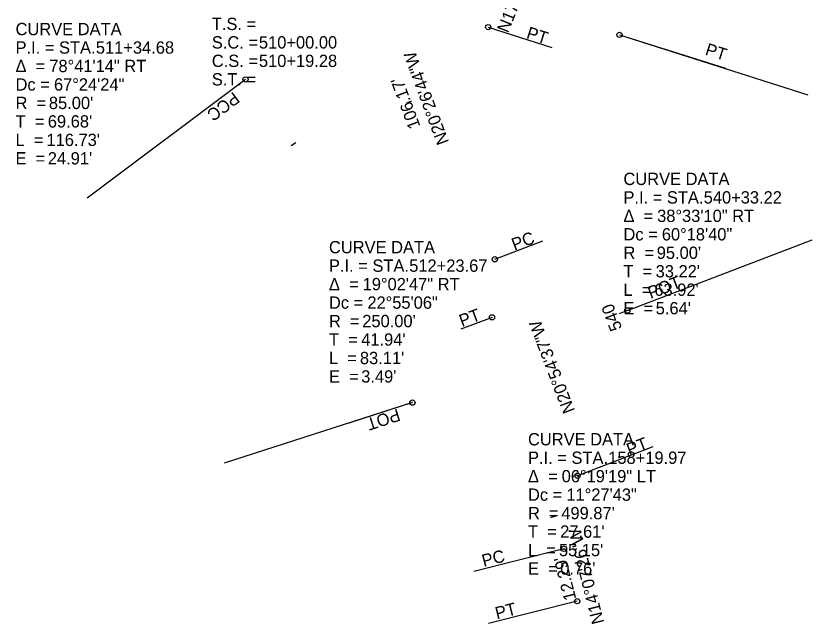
# Model space of a CAD drawing. Extents: x 152338 to 153514, y 329809 to 331517.
# Drawn here: x 152567.8 to 152748.9, y 330679.7 to 330818 of the extents above; entities that cross this region are included whole.
import ezdxf

# ---------------------------------------------------------------- set-up
doc = ezdxf.new("R2010")
doc.units = 0
for name, color, linetype in [('DT_X_Contour_Major', 7, 'Continuous'), ('DT_X_Contour_Minor', 7, 'Continuous'), ('DT_X_Triangles', 7, 'Continuous'), ('GE_P_Alignment', 7, 'Continuous'), ('PF_X_Ground_Line', 7, 'Continuous')]:
    doc.layers.add(name, color=color, linetype=linetype)

msp = doc.modelspace()

# ---------------------------------------------------------------- linework, layer by layer
at = {"layer": 'DT_X_Contour_Major'}
for p, q in [((152657.75, 330798.66), (152656.63, 330798.24)), ((152630.41, 330788.59), (152631.42, 330789.24)), ((152706.89, 330751.03), (152705.02, 330750.32)), ((152690.55, 330704.24), (152689.39, 330703.93))]:
    msp.add_line(p, q, dxfattribs=at)
at = {"layer": 'PF_X_Ground_Line'}
for p, q in [((152675.23, 330815.5), (152689.7, 330810.9)), ((152705.1, 330813.73), (152729.24, 330806.15)), ((152705.1, 330813.73), (152747.98, 330800.09)), ((152620, 330803.6), (152583.99, 330776.61)), ((152620, 330803.6), (152607.88, 330794.51)), ((152676.74, 330762.7), (152687.66, 330766.87)), ((152706.89, 330751.03), (152748.93, 330767.09)), ((152706.89, 330751.03), (152720.83, 330756.36)), ((152676.09, 330749.49), (152668.98, 330746.84)), ((152657.97, 330730.1), (152615.13, 330716.34)), ((152657.97, 330730.1), (152643.49, 330725.45)), ((152712.67, 330720.01), (152695.55, 330713.47)), ((152692.47, 330696.85), (152671.93, 330691.69)), ((152695.47, 330684.93), (152675.3, 330679.86))]:
    msp.add_line(p, q, dxfattribs=at)
for centre in [(152675.23, 330815.5), (152705.1, 330813.73), (152705.1, 330813.73), (152620, 330803.6), (152620, 330803.6), (152676.74, 330762.7), (152706.89, 330751.03), (152706.89, 330751.03), (152676.09, 330749.49), (152657.97, 330730.1), (152657.97, 330730.1), (152695.55, 330713.47), (152692.47, 330696.85), (152695.47, 330684.93)]:
    msp.add_circle(centre, 0.6, dxfattribs=at)

# ---------------------------------------------------------------- texts
at = {"layer": 'DT_X_Contour_Major'}
msp.add_text('540', height=2.8, rotation=110.9102, dxfattribs=at).set_placement((152705.75, 330747.01))
at = {"layer": 'DT_X_Contour_Minor'}
for s, rotation, p in [("106.17'", 110.4456, (152659.84, 330792.96)), ("12.29'", 104.1238, (152695.28, 330685.49))]:
    msp.add_text(s, height=2.8, rotation=rotation, dxfattribs=at).set_placement(p)
at = {"layer": 'DT_X_Triangles'}
for s, p in [('CURVE DATA', (152567.67, 330813.66)), ('T.S. = ', (152612.33, 330814.83)), ('S.C. = ', (152612.33, 330810.63)), ('510+00.00', (152623.05, 330810.63)), ('P.I. = STA. ', (152567.67, 330809.46)), ('511+34.68', (152585.94, 330809.46)), ('C.S. = ', (152612.33, 330806.43)), ('510+19.28', (152623.05, 330806.43)), ('Δ  = ', (152567.67, 330805.26)), ('78°41\'14" RT', (152575.35, 330805.26)), ('Dc = ', (152567.67, 330801.06)), ('67°24\'24"', (152576.41, 330801.06)), ('S.T. = ', (152612.33, 330802.23)), ('R  = ', (152567.67, 330796.86)), ("85.00'", (152575.25, 330796.86)), ('T  = ', (152567.67, 330792.66)), ("69.68'", (152575.01, 330792.66)), ('L  = ', (152567.67, 330788.46)), ("116.73'", (152574.71, 330788.46)), ('E  = ', (152567.67, 330784.26)), ("24.91'", (152575.01, 330784.26)), ('CURVE DATA', (152706, 330779.58)), ('P.I. = STA. ', (152706, 330775.38)), ('540+33.22', (152724.26, 330775.38)), ('Δ  = ', (152706, 330771.18)), ('38°33\'10" RT', (152713.67, 330771.18)), ('Dc = ', (152706, 330766.98)), ('60°18\'40"', (152714.73, 330766.98)), ('CURVE DATA', (152638.99, 330764.05)), ('R  = ', (152706, 330762.78)), ("95.00'", (152713.58, 330762.78)), ('P.I. = STA. ', (152638.99, 330759.85)), ('512+23.67', (152657.25, 330759.85)), ('T  = ', (152706, 330758.58)), ("33.22'", (152713.33, 330758.58)), ('Δ  = ', (152638.99, 330755.65)), ('19°02\'47" RT', (152646.66, 330755.65)), ('L  = ', (152706, 330754.38)), ("63.92'", (152713.04, 330754.38)), ('Dc = ', (152638.99, 330751.45)), ('22°55\'06"', (152647.73, 330751.45)), ('E  = ', (152706, 330750.18)), ("5.64'", (152713.34, 330750.18)), ('R  = ', (152638.99, 330747.25)), ("250.00'", (152646.57, 330747.25)), ('T  = ', (152638.99, 330743.05)), ("41.94'", (152646.32, 330743.05)), ('L  = ', (152638.99, 330738.85)), ("83.11'", (152646.03, 330738.85)), ('E  = ', (152638.99, 330734.65)), ("3.49'", (152646.33, 330734.65)), ('CURVE DATA', (152684.28, 330720.37)), ('P.I. = STA. ', (152684.28, 330716.17)), ('158+19.97', (152702.54, 330716.17)), ('Δ  = ', (152684.28, 330711.97)), ('06°19\'19" LT', (152691.95, 330711.97)), ('Dc = ', (152684.28, 330707.77)), ('11°27\'43"', (152693.02, 330707.77)), ('R  = ', (152684.28, 330703.57)), ("499.87'", (152691.86, 330703.57)), ('T  = ', (152684.28, 330699.37)), ("27.61'", (152691.61, 330699.37)), ('L  = ', (152684.28, 330695.17)), ("55.15'", (152691.32, 330695.17)), ('E  = ', (152684.28, 330690.97)), ("0.76'", (152691.62, 330690.97))]:
    msp.add_text(s, height=2.8, dxfattribs=at).set_placement(p)
at = {"layer": 'GE_P_Alignment'}
for s, rotation, p in [('N17°38\'33"E', 68.2082, (152679.75, 330814.02)), ('N20°26\'44"W', 110.4456, (152666.34, 330789.37)), ('N20°54\'37"W', 110.9103, (152695.02, 330728.3)), ('N14°07\'26"W', 104.1238, (152701.63, 330680.12))]:
    msp.add_text(s, height=2.8, rotation=rotation, dxfattribs=at).set_placement(p)
at = {"layer": 'PF_X_Ground_Line'}
for s, rotation, p in [('PT', 342.3574, (152683.73, 330813.01)), ('PT', 342.3574, (152724.41, 330809.26)), ('PCC', 216.849, (152617.28, 330800.91)), ('PC', 20.9103, (152681.2, 330764.63)), ('POT', 20.9102, (152712.18, 330753.65)), ('PT', 20.4456, (152669.24, 330747.28)), ('POT', 197.8026, (152654.63, 330728.74)), ('PT', 20.9103, (152707.35, 330718)), ('PC', 14.1238, (152674.19, 330692.72)), ('PT', 14.1238, (152677.21, 330680.79))]:
    msp.add_text(s, height=2.8, rotation=rotation, dxfattribs=at).set_placement(p)

doc.saveas('drawing.dxf')
